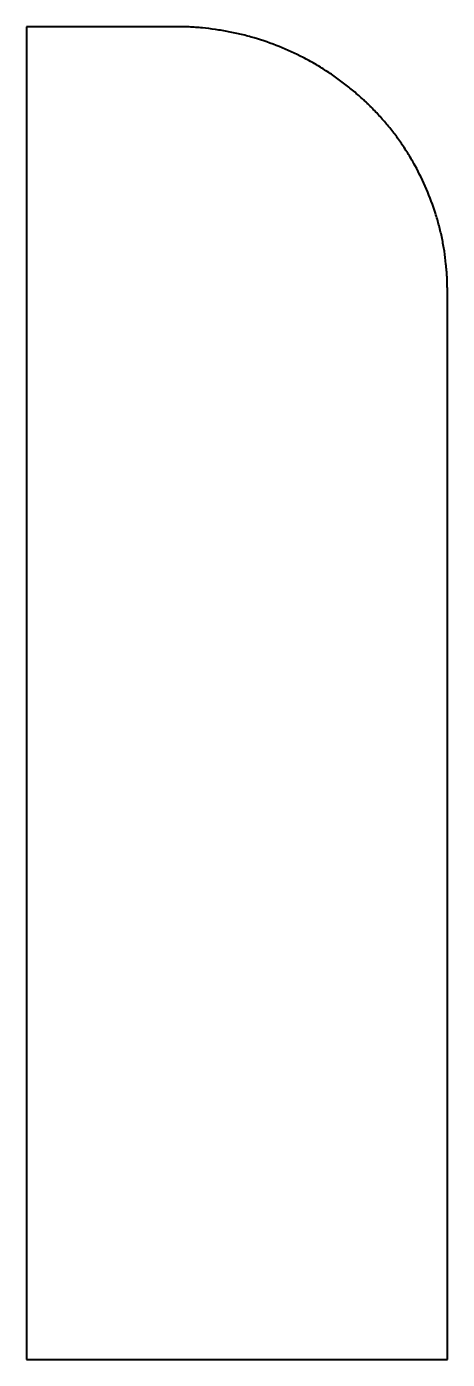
# Model space of a CAD drawing. Header units: inches. Extents: x -10.4 to -5.4, y -38.9 to -22.8.
import ezdxf

# ---------------------------------------------------------------- set-up
doc = ezdxf.new("R2010")
doc.units = ezdxf.units.IN
doc.header["$MEASUREMENT"] = 0
doc.layers.add('Visible', color=7, linetype='Continuous', lineweight=40)

msp = doc.modelspace()

# ---------------------------------------------------------------- linework, layer by layer
at = {"layer": 'Visible'}
for p, q in [((-8.649, -22.803), (-10.443, -22.803)), ((-10.443, -22.803), (-10.443, -23.928)), ((-10.443, -23.928), (-10.443, -38.853)), ((-5.375, -38.853), (-5.375, -25.978)), ((-10.443, -38.853), (-5.375, -38.853))]:
    msp.add_line(p, q, dxfattribs=at)
msp.add_open_spline([(-5.375, -25.978), (-5.375, -25.964), (-5.376, -25.938), (-5.377, -25.885), (-5.379, -25.82), (-5.384, -25.741), (-5.394, -25.636), (-5.41, -25.507), (-5.438, -25.353), (-5.474, -25.2), (-5.531, -25), (-5.622, -24.756), (-5.736, -24.522), (-5.842, -24.342), (-5.928, -24.21), (-6.02, -24.083), (-6.103, -23.98), (-6.173, -23.9), (-6.226, -23.842), (-6.273, -23.794), (-6.31, -23.756), (-6.339, -23.728), (-6.368, -23.7), (-6.407, -23.664), (-6.457, -23.619), (-6.517, -23.568), (-6.6, -23.501), (-6.706, -23.421), (-6.837, -23.332), (-6.973, -23.249), (-7.158, -23.148), (-7.399, -23.038), (-7.649, -22.951), (-7.854, -22.896), (-8.01, -22.862), (-8.167, -22.836), (-8.3, -22.82), (-8.407, -22.811), (-8.487, -22.806), (-8.555, -22.804), (-8.609, -22.803), (-8.636, -22.803), (-8.649, -22.803)], degree=3, knots=[0, 0, 0, 0, 0.0019531, 0.0039062, 0.0078125, 0.0117188, 0.015625, 0.0234375, 0.03125, 0.0390625, 0.046875, 0.0625, 0.078125, 0.0859375, 0.09375, 0.1015625, 0.109375, 0.1132812, 0.1171875, 0.1210938, 0.1230469, 0.125, 0.1269531, 0.1289062, 0.1328125, 0.1367188, 0.140625, 0.1484375, 0.15625, 0.1640625, 0.171875, 0.1875, 0.203125, 0.2109375, 0.21875, 0.2265625, 0.234375, 0.2382812, 0.2421875, 0.2460938, 0.2480469, 0.25, 0.25, 0.25, 0.25], dxfattribs=at)

doc.saveas('drawing.dxf')
